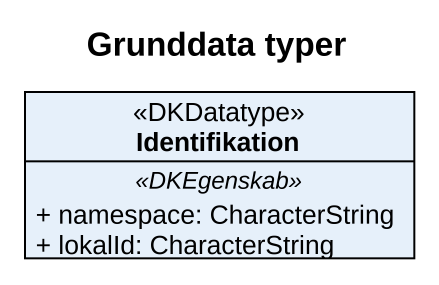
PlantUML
@startuml
title Grunddata typer
hide circle
hide empty members
skinparam classAttributeIconSize 0
class Identifikation <<DKDatatype>> {
  .. <<DKEgenskab>> ..
  + namespace: CharacterString
  + lokalId: CharacterString
}
@enduml
